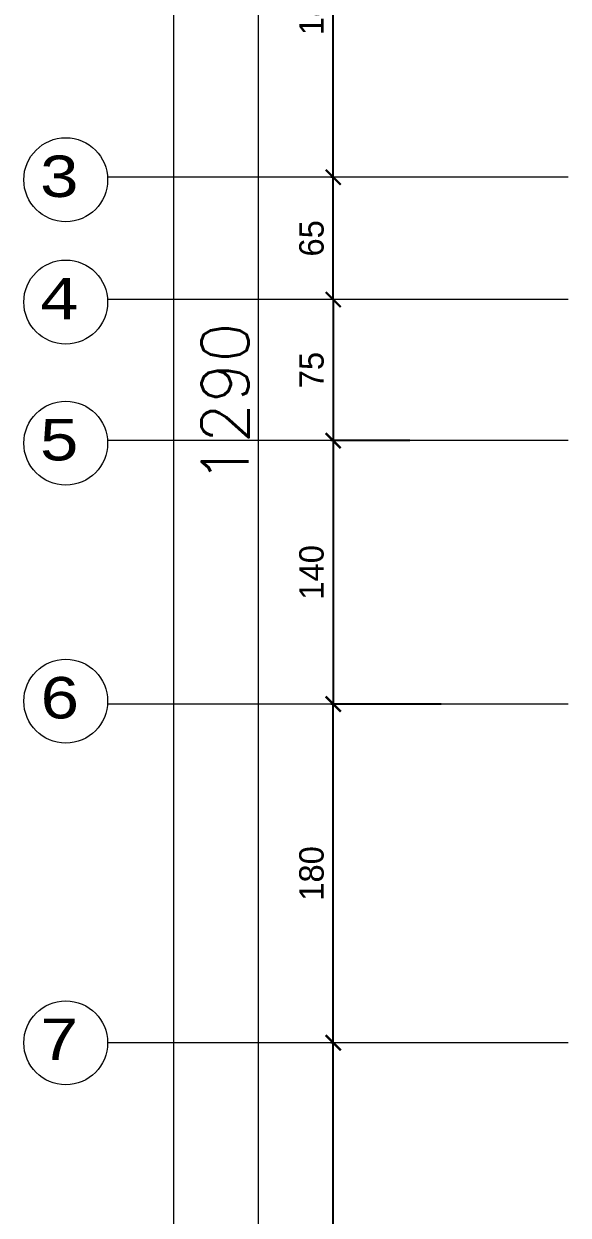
# Model space of a CAD drawing. Header units: millimetres. Extents: x 35860 to 71103, y -11298 to -8385.
# Drawn here: x 40772 to 41062, y -10410 to -9777 of the extents above; entities that cross this region are included whole.
import ezdxf

# ---------------------------------------------------------------- set-up
doc = ezdxf.new("R2010")
doc.units = ezdxf.units.MM
doc.header["$MEASUREMENT"] = 0
doc.layers.get('0').update_dxf_attribs({"lineweight": 15})
doc.layers.get('Defpoints').update_dxf_attribs({"lineweight": 20})
doc.layers.add('03_Yazı', color=1, linetype='Continuous', lineweight=30)
doc.layers.add('Aks&Tefriş', color=5, linetype='Continuous', lineweight=20)
doc.styles.add('0', font='txt.shx')
doc.styles.add('C', font='')
doc.styles.get('C').set_extended_font_data('Courier New Tur')
doc.dimstyles.new('5', dxfattribs={"dimtxt": 25, "dimasz": 1, "dimexe": 0, "dimexo": 0, "dimgap": 5, "dimtad": 1, "dimdec": 0, "dimlfac": -1, "dimzin": 12, "dimdsep": 46, "dimtxsty": '0', "dimblk": 'DOT', "dimcen": 2.5, "dimse1": 1, "dimse2": 1, "dimclrd": 256, "dimclrt": 1, "dimadec": 8, "dimazin": 0, "dimtfac": 1, "dimtdec": 0, "dimtmove": 0, "dimatfit": 0, "dimldrblk": 'DOT', "dimfxl": 1, "dimtolj": 1, "dimtzin": 0, "dimlwd": -1, "dimarcsym": 0})
doc.dimstyles.new('STANDART', dxfattribs={"dimtxt": 13, "dimasz": 8, "dimexe": 1.25, "dimexo": 0.625, "dimgap": 5, "dimtad": 1, "dimdec": 0, "dimrnd": 5, "dimzin": 1, "dimdsep": 46, "dimtxsty": 'Standard', "dimblk1": 'ARCHTICK', "dimblk2": 'ARCHTICK', "dimsah": 1, "dimcen": 2.5, "dimclrd": 256, "dimclre": 256, "dimclrt": 1, "dimadec": 0, "dimazin": 0, "dimtfac": 1, "dimtdec": 0, "dimtofl": 0, "dimtmove": 1, "dimatfit": 0, "dimldrblk": 'ARCHTICK', "dimfxl": 1, "dimtolj": 1, "dimtzin": 0, "dimarcsym": 0})

# ---------------------------------------------------------------- blocks, each defined once
blk = doc.blocks.new('DOT')
at = {"color": 0}
blk.add_line((-10, 0), (10, 0), dxfattribs=at)
at = {"color": 0, "const_width": 4.5}
blk.add_lwpolyline([(-2.25, 0, 1), (2.25, 0, 1)], format="xyb", close=True, dxfattribs=at)
blk = doc.blocks.new('*D338')
at = {"layer": 'Aks&Tefriş', "transparency": 16777216}
blk.add_line((40896.79, -9334.42), (40896.79, -10622.42), dxfattribs=at)
at = {"layer": 'Defpoints', "color": 0, "transparency": 16777216}
for p in [(40896.79, -9333.42), (40896.79, -10623.42), (40896.79, -10623.42)]:
    blk.add_point(p, dxfattribs=at)
at = {"layer": 'Aks&Tefriş', "transparency": 16777216}
for p, rotation in [((40896.79, -9333.42), 90), ((40896.79, -10623.42), 270)]:
    blk.add_blockref('DOT', p, dxfattribs=dict(at, rotation=rotation))
at = {"layer": 'Aks&Tefriş', "color": 1, "transparency": 16777216, "insert": (40879.29, -9978.42), "char_height": 25, "attachment_point": 5, "rotation": 90, "style": '0'}
blk.add_mtext('\\A1;1290', dxfattribs=at)
blk = doc.blocks.new('_ARCHTICK')
at = {"color": 0, "linetype": 'ByBlock', "const_width": 0.15}
blk.add_lwpolyline([(-0.5, -0.5), (0.5, 0.5)], dxfattribs=at)
blk = doc.blocks.new('*D339')
at = {"layer": 'Aks&Tefriş', "lineweight": -2, "transparency": 16777216}
for p, q in [((40936.17, -10318.42), (40935.54, -10318.42)), ((40936.79, -10623.42), (40936.79, -10318.42))]:
    blk.add_line(p, q, dxfattribs=at)
at = {"layer": 'Defpoints', "color": 0, "transparency": 16777216}
for p in [(40936.79, -10318.42), (40936.79, -10318.42), (40936.79, -10623.42)]:
    blk.add_point(p, dxfattribs=at)
at = {"layer": 'Aks&Tefriş', "lineweight": -2, "transparency": 16777216, "xscale": 8, "yscale": 8, "zscale": 8}
for p, rotation in [((40936.79, -10318.42), 90), ((40936.79, -10623.42), 270)]:
    blk.add_blockref('_ARCHTICK', p, dxfattribs=dict(at, rotation=rotation))
at = {"layer": 'Aks&Tefriş', "color": 1, "transparency": 16777216, "insert": (40925.29, -10470.92), "char_height": 13, "attachment_point": 5, "rotation": 90}
blk.add_mtext('\\A1;305', dxfattribs=at)
blk = doc.blocks.new('*D340')
at = {"layer": 'Aks&Tefriş', "lineweight": -2, "transparency": 16777216}
for p, q in [((40936.17, -10138.42), (40935.54, -10138.42)), ((40936.79, -10318.42), (40936.79, -10138.42))]:
    blk.add_line(p, q, dxfattribs=at)
at = {"layer": 'Defpoints', "color": 0, "transparency": 16777216}
for p in [(40936.79, -10138.42), (40936.79, -10138.42), (40936.79, -10318.42)]:
    blk.add_point(p, dxfattribs=at)
at = {"layer": 'Aks&Tefriş', "lineweight": -2, "transparency": 16777216, "xscale": 8, "yscale": 8, "zscale": 8}
for p, rotation in [((40936.79, -10138.42), 90), ((40936.79, -10318.42), 270)]:
    blk.add_blockref('_ARCHTICK', p, dxfattribs=dict(at, rotation=rotation))
at = {"layer": 'Aks&Tefriş', "color": 1, "transparency": 16777216, "insert": (40925.29, -10228.42), "char_height": 13, "attachment_point": 5, "rotation": 90}
blk.add_mtext('\\A1;180', dxfattribs=at)
blk = doc.blocks.new('*D341')
at = {"layer": 'Aks&Tefriş', "lineweight": -2, "transparency": 16777216}
for p, q in [((40936.17, -9678.42), (40935.54, -9678.42)), ((40936.79, -9858.42), (40936.79, -9678.42))]:
    blk.add_line(p, q, dxfattribs=at)
at = {"layer": 'Defpoints', "color": 0, "transparency": 16777216}
for p in [(40936.79, -9678.42), (40936.79, -9678.42), (40936.79, -9858.42)]:
    blk.add_point(p, dxfattribs=at)
at = {"layer": 'Aks&Tefriş', "lineweight": -2, "transparency": 16777216, "xscale": 8, "yscale": 8, "zscale": 8}
for p, rotation in [((40936.79, -9678.42), 90), ((40936.79, -9858.42), 270)]:
    blk.add_blockref('_ARCHTICK', p, dxfattribs=dict(at, rotation=rotation))
at = {"layer": 'Aks&Tefriş', "color": 1, "transparency": 16777216, "insert": (40925.29, -9768.42), "char_height": 13, "attachment_point": 5, "rotation": 90}
blk.add_mtext('\\A1;180', dxfattribs=at)
blk = doc.blocks.new('*D350')
at = {"layer": 'Aks&Tefriş', "transparency": 16777216}
blk.add_line((40851.79, -8714.42), (40851.79, -10622.42), dxfattribs=at)
at = {"layer": 'Defpoints', "color": 0, "transparency": 16777216}
for p in [(40851.79, -8713.42), (40851.79, -10623.42), (40851.79, -10623.42)]:
    blk.add_point(p, dxfattribs=at)
at = {"layer": 'Aks&Tefriş', "transparency": 16777216}
for p, rotation in [((40851.79, -8713.42), 90), ((40851.79, -10623.42), 270)]:
    blk.add_blockref('DOT', p, dxfattribs=dict(at, rotation=rotation))
at = {"layer": 'Aks&Tefriş', "color": 1, "transparency": 16777216, "insert": (40834.29, -9668.42), "char_height": 25, "attachment_point": 5, "rotation": 90, "style": '0'}
blk.add_mtext('\\A1;1910', dxfattribs=at)
blk = doc.blocks.new('*D351')
at = {"layer": 'Aks&Tefriş', "lineweight": -2, "transparency": 16777216}
for p, q in [((40936.17, -9858.42), (40935.54, -9858.42)), ((40936.79, -9923.42), (40936.79, -9858.42))]:
    blk.add_line(p, q, dxfattribs=at)
at = {"layer": 'Defpoints', "color": 0, "transparency": 16777216}
for p in [(40936.79, -9858.42), (40936.79, -9858.42), (40936.79, -9923.42)]:
    blk.add_point(p, dxfattribs=at)
at = {"layer": 'Aks&Tefriş', "lineweight": -2, "transparency": 16777216, "xscale": 8, "yscale": 8, "zscale": 8}
for p, rotation in [((40936.79, -9858.42), 90), ((40936.79, -9923.42), 270)]:
    blk.add_blockref('_ARCHTICK', p, dxfattribs=dict(at, rotation=rotation))
at = {"layer": 'Aks&Tefriş', "color": 1, "transparency": 16777216, "insert": (40925.29, -9890.92), "char_height": 13, "attachment_point": 5, "rotation": 90}
blk.add_mtext('\\A1;65', dxfattribs=at)
blk = doc.blocks.new('*D530')
at = {"layer": 'Aks&Tefriş', "lineweight": -2, "transparency": 16777216}
for p, q in [((40936.79, -9923.42), (40936.79, -9998.42)), ((40977.54, -9998.42), (40935.54, -9998.42))]:
    blk.add_line(p, q, dxfattribs=at)
at = {"layer": 'Defpoints', "color": 0, "transparency": 16777216}
for p in [(40936.79, -9923.42), (40936.79, -9998.42), (40978.16, -9998.42)]:
    blk.add_point(p, dxfattribs=at)
at = {"layer": 'Aks&Tefriş', "lineweight": -2, "transparency": 16777216, "xscale": 8, "yscale": 8, "zscale": 8}
for p, rotation in [((40936.79, -9923.42), 90), ((40936.79, -9998.42), 270)]:
    blk.add_blockref('_ARCHTICK', p, dxfattribs=dict(at, rotation=rotation))
at = {"layer": 'Aks&Tefriş', "color": 1, "transparency": 16777216, "insert": (40925.29, -9960.92), "char_height": 13, "attachment_point": 5, "rotation": 90}
blk.add_mtext('\\A1;75', dxfattribs=at)
blk = doc.blocks.new('*D531')
at = {"layer": 'Aks&Tefriş', "lineweight": -2, "transparency": 16777216}
for p, q in [((40936.79, -9998.42), (40936.79, -10138.42)), ((40994.15, -10138.42), (40935.54, -10138.42))]:
    blk.add_line(p, q, dxfattribs=at)
at = {"layer": 'Defpoints', "color": 0, "transparency": 16777216}
for p in [(40978.16, -9998.42), (40936.79, -10138.42), (40994.78, -10138.42)]:
    blk.add_point(p, dxfattribs=at)
at = {"layer": 'Aks&Tefriş', "lineweight": -2, "transparency": 16777216, "xscale": 8, "yscale": 8, "zscale": 8}
for p, rotation in [((40936.79, -9998.42), 90), ((40936.79, -10138.42), 270)]:
    blk.add_blockref('_ARCHTICK', p, dxfattribs=dict(at, rotation=rotation))
at = {"layer": 'Aks&Tefriş', "color": 1, "transparency": 16777216, "insert": (40925.29, -10068.42), "char_height": 13, "attachment_point": 5, "rotation": 90}
blk.add_mtext('\\A1;140', dxfattribs=at)

msp = doc.modelspace()

# ---------------------------------------------------------------- linework, layer by layer
at = {"layer": 'Aks&Tefriş'}
for p, q in [((41061.79, -9858.42), (40816.79, -9858.42)), ((41061.79, -9923.42), (40816.79, -9923.42)), ((41061.79, -9998.42), (40816.79, -9998.42)), ((41061.79, -10138.42), (40816.79, -10138.42)), ((41061.79, -10318.42), (40816.79, -10318.42))]:
    msp.add_line(p, q, dxfattribs=at)
for centre in [(40794.49, -9859.76), (40794.49, -9924.76), (40794.49, -9999.76), (40794.49, -10136.86), (40794.49, -10318.42)]:
    msp.add_circle(centre, 22.3, dxfattribs=at)

# ---------------------------------------------------------------- texts
at = {"layer": '03_Yazı', "style": 'C'}
for s, p in [('3', (40779.96, -9868.92)), ('4', (40779.96, -9933.92)), ('5', (40779.96, -10008.92)), ('6', (40780.3, -10146.03)), ('7', (40780.02, -10327.59))]:
    msp.add_text(s, height=22, dxfattribs=at).set_placement(p)

# ---------------------------------------------------------------- dimensions: what is measured, and where the dimension line sits
at = {"layer": 'Aks&Tefriş'}
for base, p1, p2, picture, middle in [((40851.79, -10623.42), (40851.79, -8713.42), (40851.79, -10623.42), '*D350', (40834.29, -9668.42)), ((40896.79, -10623.42), (40896.79, -9333.42), (40896.79, -10623.42), '*D338', (40879.29, -9978.42))]:
    dim = msp.add_linear_dim(base=base, p1=p1, p2=p2, angle=90, dimstyle='5', dxfattribs=at)
    dim.commit()
    dim.dimension.update_dxf_attribs({"geometry": picture, "text_midpoint": middle})
for base, p1, p2, picture, middle in [((40936.79, -9678.42), (40936.79, -9858.42), (40936.79, -9678.42), '*D341', (40925.29, -9768.42)), ((40936.79, -9858.42), (40936.79, -9923.42), (40936.79, -9858.42), '*D351', (40925.29, -9890.92)), ((40936.79, -9998.42), (40936.79, -9923.42), (40978.16, -9998.42), '*D530', (40925.29, -9960.92)), ((40936.79, -10138.42), (40978.16, -9998.42), (40994.78, -10138.42), '*D531', (40925.29, -10068.42)), ((40936.79, -10138.42), (40936.79, -10318.42), (40936.79, -10138.42), '*D340', (40925.29, -10228.42)), ((40936.79, -10318.42), (40936.79, -10623.42), (40936.79, -10318.42), '*D339', (40925.29, -10470.92))]:
    dim = msp.add_linear_dim(base=base, p1=p1, p2=p2, angle=90, dimstyle='STANDART', override={"dimse1": 1}, dxfattribs=at)
    dim.commit()
    dim.dimension.update_dxf_attribs({"geometry": picture, "text_midpoint": middle})

doc.saveas('drawing.dxf')
